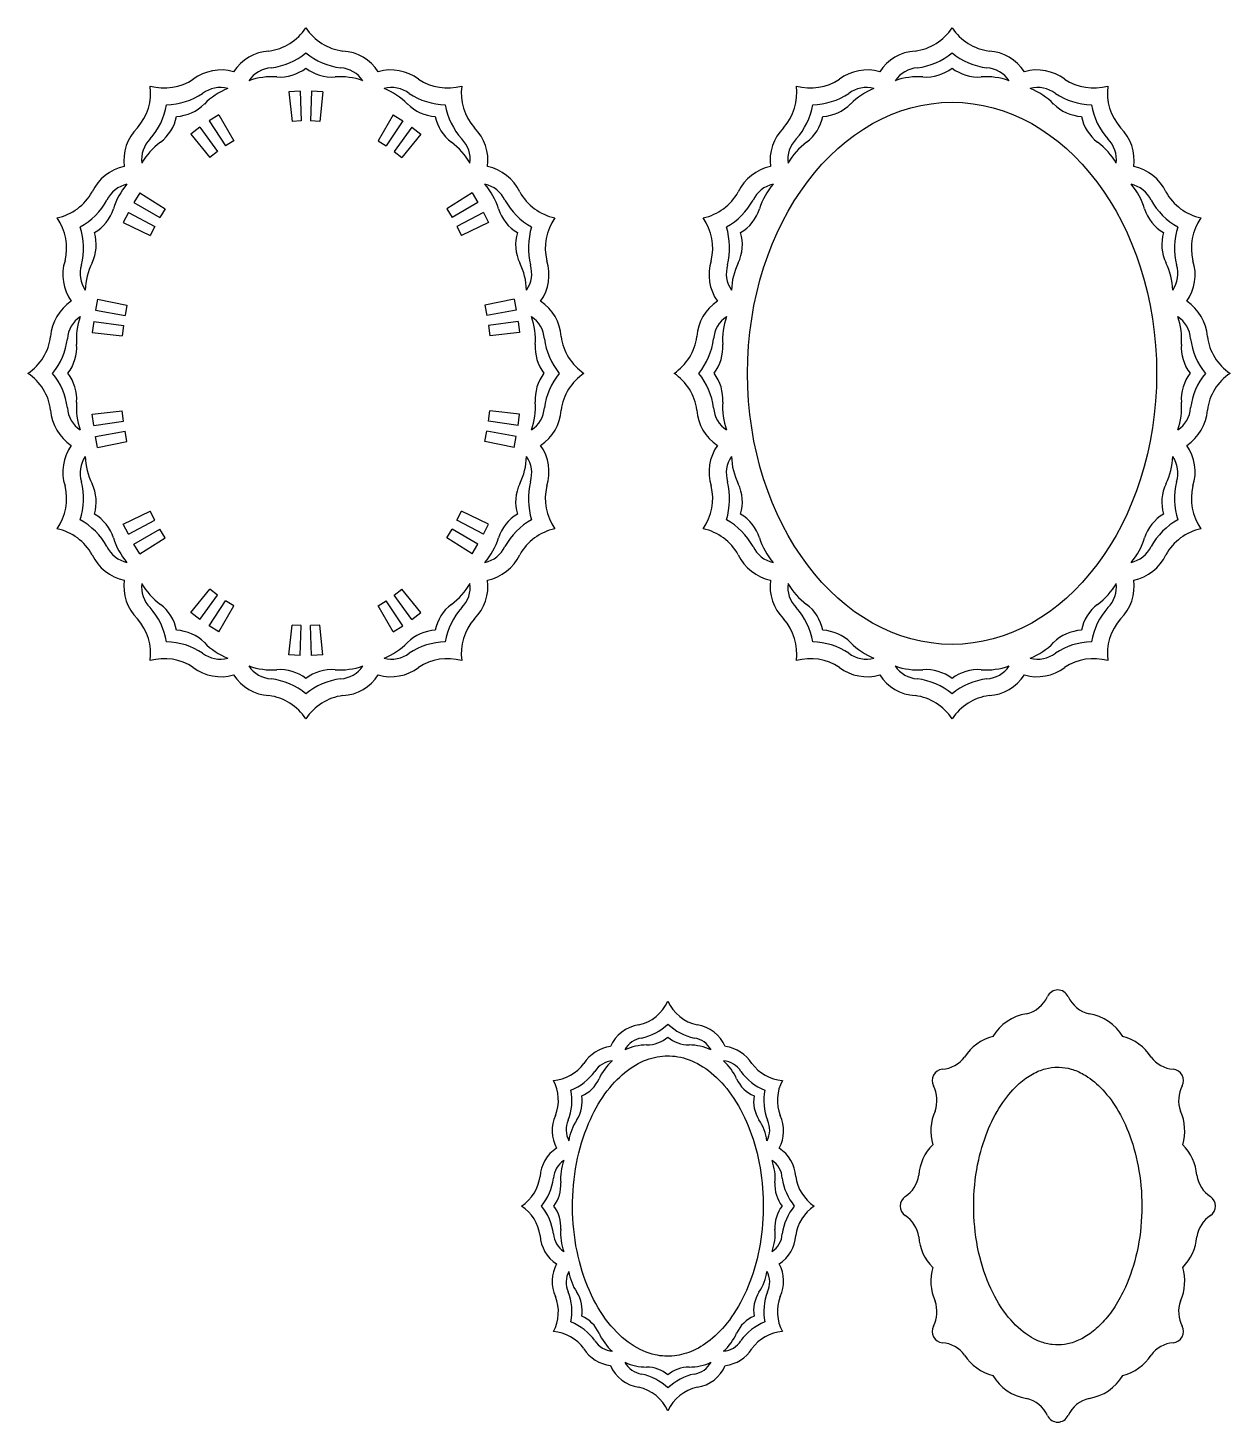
# Model space of a CAD drawing. Extents: x -345 to 89, y -277 to -28.
# Drawn here: x -345.3 to -132.3, y -277 to -30.1 of the extents above; entities that cross this region are included whole.
import ezdxf

# ---------------------------------------------------------------- set-up
doc = ezdxf.new("R2010")
doc.units = 0
doc.layers.get('0').update_dxf_attribs({"linetype": 'CONTINUOUS'})

msp = doc.modelspace()

# ---------------------------------------------------------------- linework, layer by layer
for p, q in [((-297.01, -41.27), (-299.01, -41.4)), ((-299.01, -41.4), (-298.47, -46.68)), ((-297.01, -41.27), (-296.83, -46.56)), ((-295.01, -41.27), (-295.19, -46.56)), ((-293.01, -41.4), (-295.01, -41.27)), ((-293.01, -41.4), (-293.55, -46.68)), ((-311.43, -45.49), (-313.14, -46.54)), ((-313.14, -46.54), (-310.24, -50.97)), ((-311.43, -45.49), (-308.79, -50.08)), ((-296.83, -46.56), (-298.47, -46.68)), ((-293.55, -46.68), (-295.19, -46.56)), ((-280.58, -45.49), (-283.23, -50.08)), ((-278.87, -46.54), (-281.77, -50.97)), ((-280.58, -45.49), (-278.87, -46.54)), ((-314.79, -47.68), (-316.37, -48.91)), ((-316.37, -48.91), (-313.01, -53.01)), ((-314.79, -47.68), (-311.65, -51.95)), ((-277.23, -47.68), (-280.37, -51.95)), ((-275.64, -48.91), (-279.01, -53.01)), ((-277.23, -47.68), (-275.64, -48.91)), ((-308.79, -50.08), (-310.24, -50.97)), ((-283.23, -50.08), (-281.77, -50.97)), ((-311.65, -51.95), (-313.01, -53.01)), ((-280.37, -51.95), (-279.01, -53.01)), ((-325.44, -59.31), (-326.47, -61.02)), ((-326.47, -61.02), (-321.89, -63.68)), ((-325.44, -59.31), (-320.96, -62.14)), ((-266.58, -59.31), (-271.05, -62.14)), ((-265.54, -61.02), (-270.13, -63.68)), ((-266.58, -59.31), (-265.54, -61.02)), ((-327.44, -62.77), (-328.35, -64.55)), ((-327.44, -62.77), (-322.76, -65.25)), ((-320.96, -62.14), (-321.89, -63.68)), ((-271.05, -62.14), (-270.13, -63.68)), ((-264.57, -62.77), (-269.26, -65.25)), ((-264.57, -62.77), (-263.67, -64.55)), ((-328.35, -64.55), (-323.57, -66.86)), ((-322.76, -65.25), (-323.57, -66.86)), ((-269.26, -65.25), (-268.44, -66.86)), ((-263.67, -64.55), (-268.44, -66.86)), ((-332.9, -78.11), (-333.27, -80.07)), ((-332.9, -78.11), (-327.71, -79.19)), ((-259.12, -78.11), (-264.31, -79.19)), ((-259.12, -78.11), (-258.74, -80.07)), ((-333.27, -80.07), (-328.05, -80.99)), ((-327.71, -79.19), (-328.05, -80.99)), ((-264.31, -79.19), (-263.96, -80.99)), ((-258.74, -80.07), (-263.96, -80.99)), ((-333.59, -82.05), (-333.84, -84.03)), ((-333.59, -82.05), (-328.34, -82.8)), ((-328.34, -82.8), (-328.57, -84.62)), ((-258.43, -82.05), (-263.67, -82.8)), ((-263.67, -82.8), (-263.44, -84.62)), ((-258.43, -82.05), (-258.18, -84.03)), ((-333.84, -84.03), (-328.57, -84.62)), ((-258.18, -84.03), (-263.44, -84.62)), ((-333.84, -98.48), (-328.57, -97.9)), ((-333.59, -100.47), (-333.84, -98.48)), ((-328.34, -99.72), (-328.57, -97.9)), ((-263.67, -99.72), (-263.44, -97.9)), ((-258.18, -98.48), (-263.44, -97.9)), ((-258.43, -100.47), (-258.18, -98.48)), ((-333.59, -100.47), (-328.34, -99.72)), ((-258.43, -100.47), (-263.67, -99.72)), ((-333.27, -102.44), (-328.05, -101.53)), ((-332.9, -104.41), (-333.27, -102.44)), ((-332.9, -104.41), (-327.71, -103.33)), ((-327.71, -103.33), (-328.05, -101.53)), ((-264.31, -103.33), (-263.96, -101.53)), ((-259.12, -104.41), (-264.31, -103.33)), ((-258.74, -102.44), (-263.96, -101.53)), ((-259.12, -104.41), (-258.74, -102.44)), ((-328.35, -117.96), (-323.57, -115.66)), ((-322.76, -117.27), (-323.57, -115.66)), ((-269.26, -117.27), (-268.44, -115.66)), ((-263.67, -117.96), (-268.44, -115.66)), ((-327.44, -119.75), (-328.35, -117.96)), ((-327.44, -119.75), (-322.76, -117.27)), ((-264.57, -119.75), (-269.26, -117.27)), ((-264.57, -119.75), (-263.67, -117.96)), ((-326.47, -121.5), (-321.89, -118.84)), ((-325.44, -123.21), (-320.96, -120.37)), ((-320.96, -120.37), (-321.89, -118.84)), ((-271.05, -120.37), (-270.13, -118.84)), ((-266.58, -123.21), (-271.05, -120.37)), ((-265.54, -121.5), (-270.13, -118.84)), ((-325.44, -123.21), (-326.47, -121.5)), ((-266.58, -123.21), (-265.54, -121.5)), ((-316.37, -133.6), (-313.01, -129.51)), ((-314.79, -134.84), (-311.65, -130.57)), ((-311.65, -130.57), (-313.01, -129.51)), ((-280.37, -130.57), (-279.01, -129.51)), ((-277.23, -134.84), (-280.37, -130.57)), ((-275.64, -133.6), (-279.01, -129.51)), ((-313.14, -135.98), (-310.24, -131.54)), ((-311.43, -137.03), (-308.79, -132.44)), ((-308.79, -132.44), (-310.24, -131.54)), ((-283.23, -132.44), (-281.77, -131.54)), ((-280.58, -137.03), (-283.23, -132.44)), ((-278.87, -135.98), (-281.77, -131.54)), ((-314.79, -134.84), (-316.37, -133.6)), ((-277.23, -134.84), (-275.64, -133.6)), ((-311.43, -137.03), (-313.14, -135.98)), ((-299.01, -141.11), (-298.47, -135.84)), ((-296.83, -135.95), (-298.47, -135.84)), ((-297.01, -141.25), (-296.83, -135.95)), ((-293.55, -135.84), (-295.19, -135.95)), ((-295.01, -141.25), (-295.19, -135.95)), ((-293.01, -141.11), (-293.55, -135.84)), ((-280.58, -137.03), (-278.87, -135.98)), ((-297.01, -141.25), (-299.01, -141.11)), ((-293.01, -141.11), (-295.01, -141.25))]:
    msp.add_line(p, q)
for centre, radius, start, end in [((-303.79, -24.93), 9.32, 277.5514, 326.5581), ((-288.23, -24.93), 9.32, 213.4419, 262.4486), ((-189.33, -24.93), 9.32, 277.5514, 326.5581), ((-173.77, -24.93), 9.32, 213.4419, 262.4486), ((-302.05, -42.24), 8.08, 93.6164, 146.9449), ((-303.79, -24.93), 12.32, 277.5514, 309.1461), ((-288.23, -24.93), 12.32, 230.8539, 262.4486), ((-289.96, -42.24), 8.08, 33.0551, 86.3836), ((-187.6, -42.24), 8.08, 93.6164, 146.9449), ((-189.33, -24.93), 12.32, 277.5514, 309.1461), ((-173.77, -24.93), 12.32, 230.8539, 262.4486), ((-175.51, -42.24), 8.08, 33.0551, 86.3836), ((-321.09, -31.39), 9.32, 254.4079, 303.4145), ((-311.05, -45.6), 8.08, 74.021, 127.3496), ((-301.85, -42.22), 5.08, 93.6164, 146.6048), ((-302.12, -50.41), 11.68, 85.3334, 109.8669), ((-300.63, -31.26), 7.52, 265.8889, 307.9067), ((-291.39, -31.26), 7.52, 232.0933, 274.111), ((-289.9, -50.41), 11.68, 70.1331, 94.6666), ((-290.17, -42.22), 5.08, 33.3952, 86.3836), ((-280.97, -45.6), 8.08, 52.6504, 105.979), ((-270.93, -31.39), 9.32, 236.5855, 285.5921), ((-206.63, -31.39), 9.32, 254.4079, 303.4145), ((-196.59, -45.6), 8.08, 74.021, 127.3496), ((-187.39, -42.22), 5.08, 93.6164, 146.6048), ((-187.66, -50.41), 11.68, 85.3334, 109.8669), ((-186.18, -31.26), 7.52, 265.8889, 307.9067), ((-176.93, -31.26), 7.52, 232.0933, 274.111), ((-175.44, -50.41), 11.68, 70.1331, 94.6666), ((-175.71, -42.22), 5.08, 33.3952, 86.3836), ((-166.51, -45.6), 8.08, 52.6504, 105.979), ((-156.48, -31.39), 9.32, 236.5855, 285.5921), ((-332.83, -41.59), 9.32, 318.5173, 7.524), ((-321.09, -31.39), 12.32, 271.8199, 303.4146), ((-311.22, -45.72), 5.08, 74.3612, 127.3496), ((-305.64, -51.72), 11.68, 111.0991, 135.6326), ((-280.8, -45.72), 5.08, 52.6504, 105.6388), ((-286.37, -51.72), 11.68, 44.3674, 68.9009), ((-270.93, -31.39), 12.32, 236.5854, 268.1801), ((-259.18, -41.59), 9.32, 172.476, 221.4827), ((-218.38, -41.59), 9.32, 318.5173, 7.524), ((-206.63, -31.39), 12.32, 271.8199, 303.4146), ((-196.76, -45.72), 5.08, 74.3612, 127.3496), ((-191.19, -51.72), 11.68, 111.0991, 135.6326), ((-166.34, -45.72), 5.08, 52.6504, 105.6388), ((-171.92, -51.72), 11.68, 44.3674, 68.9009), ((-156.48, -31.39), 12.32, 236.5854, 268.1801), ((-144.73, -41.59), 9.32, 172.476, 221.4827), ((-332.83, -41.59), 12.32, 318.5173, 350.112), ((-319.32, -38.24), 7.52, 273.0593, 315.077), ((-272.7, -38.24), 7.52, 224.923, 266.9407), ((-259.18, -41.59), 12.32, 189.888, 221.4827), ((-218.38, -41.59), 12.32, 318.5173, 350.112), ((-204.86, -38.24), 7.52, 273.0593, 315.077), ((-158.24, -38.24), 7.52, 224.923, 266.9407), ((-144.73, -41.59), 12.32, 189.888, 221.4827), ((-326.3, -44.3), 7.52, 306.8549, 348.8726), ((-265.72, -44.3), 7.52, 191.1274, 233.1451), ((-211.84, -44.3), 7.52, 306.8549, 348.8726), ((-151.26, -44.3), 7.52, 191.1274, 233.1451), ((-320.18, -53.52), 8.08, 134.5823, 187.9109), ((-271.84, -53.52), 8.08, 352.0891, 45.4177), ((-205.72, -53.52), 8.08, 134.5823, 187.9109), ((-157.38, -53.52), 8.08, 352.0891, 45.4177), ((-320.04, -53.37), 5.08, 134.5823, 187.5707), ((-314.87, -59.74), 11.68, 126.2993, 150.8328), ((-277.14, -59.74), 11.68, 29.1672, 53.7007), ((-271.98, -53.37), 5.08, 352.4293, 45.4177), ((-205.58, -53.37), 5.08, 134.5823, 187.5707), ((-200.42, -59.74), 11.68, 126.2993, 150.8328), ((-162.69, -59.74), 11.68, 29.1672, 53.7007), ((-157.53, -53.37), 5.08, 352.4293, 45.4177), ((-326.56, -62.55), 8.08, 101.5781, 154.9066), ((-265.46, -62.55), 8.08, 25.0934, 78.4219), ((-212.1, -62.55), 8.08, 101.5781, 154.9066), ((-151, -62.55), 8.08, 25.0934, 78.4219), ((-342.03, -54.6), 9.32, 281.9649, 330.9716), ((-326.65, -62.74), 5.08, 101.9182, 154.9066), ((-318.93, -65.48), 11.68, 138.6561, 163.1896), ((-265.36, -62.74), 5.08, 25.0934, 78.0818), ((-273.08, -65.48), 11.68, 16.8104, 41.3439), ((-249.99, -54.6), 9.32, 209.0284, 258.0351), ((-227.57, -54.6), 9.32, 281.9649, 330.9716), ((-212.2, -62.74), 5.08, 101.9182, 154.9066), ((-204.48, -65.48), 11.68, 138.6561, 163.1896), ((-158.63, -65.48), 11.68, 16.8104, 41.3439), ((-150.91, -62.74), 5.08, 25.0934, 78.0818), ((-135.53, -54.6), 9.32, 209.0284, 258.0351), ((-342.03, -54.6), 12.32, 299.3769, 330.9716), ((-249.99, -54.6), 12.32, 209.0284, 240.6231), ((-227.57, -54.6), 12.32, 299.3769, 330.9716), ((-135.53, -54.6), 12.32, 209.0284, 240.6231), ((-347.72, -69.08), 9.32, 346.0744, 35.081), ((-337.29, -59.86), 7.52, 300.6163, 342.634), ((-254.72, -59.86), 7.52, 197.366, 239.3837), ((-244.29, -69.08), 9.32, 144.919, 193.9256), ((-233.27, -69.08), 9.32, 346.0744, 35.081), ((-222.84, -59.86), 7.52, 300.6163, 342.634), ((-140.27, -59.86), 7.52, 197.366, 239.3837), ((-129.84, -69.08), 9.32, 144.919, 193.9256), ((-347.72, -69.08), 12.32, 346.0744, 17.669), ((-340.68, -68.46), 7.52, 334.4119, 16.4297), ((-251.34, -68.46), 7.52, 163.5703, 205.5881), ((-244.29, -69.08), 12.32, 162.331, 193.9256), ((-233.27, -69.08), 12.32, 346.0744, 17.669), ((-226.22, -68.46), 7.52, 334.4119, 16.4297), ((-136.88, -68.46), 7.52, 163.5703, 205.5881), ((-129.84, -69.08), 12.32, 162.331, 193.9256), ((-330.99, -73.8), 8.08, 162.1393, 215.4679), ((-261.03, -73.8), 8.08, 324.5321, 17.8607), ((-216.53, -73.8), 8.08, 162.1393, 215.4679), ((-146.58, -73.8), 8.08, 324.5321, 17.8607), ((-330.93, -73.6), 5.08, 162.1393, 215.1278), ((-323.41, -76.85), 11.68, 153.8563, 178.3898), ((-268.61, -76.85), 11.68, 1.6102, 26.1437), ((-261.09, -73.6), 5.08, 324.8722, 17.8607), ((-216.47, -73.6), 5.08, 162.1393, 215.1278), ((-208.95, -76.85), 11.68, 153.8563, 178.3898), ((-154.15, -76.85), 11.68, 1.6102, 26.1437), ((-146.63, -73.6), 5.08, 324.8722, 17.8607), ((-333.16, -85.26), 8.08, 123.0551, 176.3836), ((-258.86, -85.26), 8.08, 3.6164, 56.9449), ((-218.7, -85.26), 8.08, 123.0551, 176.3836), ((-144.4, -85.26), 8.08, 3.6164, 56.9449), ((-333.18, -85.47), 5.08, 123.3952, 176.3836), ((-324.99, -85.19), 11.68, 160.1331, 184.6666), ((-258.84, -85.47), 5.08, 3.6164, 56.6048), ((-267.03, -85.19), 11.68, 355.3334, 19.8669), ((-218.72, -85.47), 5.08, 123.3952, 176.3836), ((-210.53, -85.19), 11.68, 160.1331, 184.6666), ((-152.57, -85.19), 11.68, 355.3334, 19.8669), ((-144.38, -85.47), 5.08, 3.6164, 56.6048), ((-350.46, -83.53), 9.32, 303.9724, 352.4486), ((-350.46, -83.53), 12.32, 321.1405, 352.4486), ((-344.13, -86.68), 7.52, 322.5542, 4.1111), ((-247.88, -86.68), 7.52, 175.8889, 217.4458), ((-241.55, -83.53), 12.32, 187.5514, 218.8595), ((-241.55, -83.53), 9.32, 187.5514, 236.0276), ((-236.01, -83.53), 9.32, 303.9724, 352.4486), ((-236.01, -83.53), 12.32, 321.1405, 352.4486), ((-229.68, -86.68), 7.52, 322.5542, 4.1111), ((-133.43, -86.68), 7.52, 175.8889, 217.4458), ((-127.1, -83.53), 12.32, 187.5514, 218.8595), ((-127.1, -83.53), 9.32, 187.5514, 236.0276), ((-350.46, -98.99), 9.32, 7.5514, 56.0276), ((-350.46, -98.99), 12.32, 7.5514, 38.8595), ((-344.13, -95.83), 7.52, 355.8889, 37.4458), ((-247.88, -95.83), 7.52, 142.5542, 184.1111), ((-241.55, -98.99), 12.32, 141.1405, 172.4486), ((-241.55, -98.99), 9.32, 123.9724, 172.4486), ((-236.01, -98.99), 9.32, 7.5514, 56.0276), ((-236.01, -98.99), 12.32, 7.5514, 38.8595), ((-229.68, -95.83), 7.52, 355.8889, 37.4458), ((-133.43, -95.83), 7.52, 142.5542, 184.1111), ((-127.1, -98.99), 12.32, 141.1405, 172.4486), ((-127.1, -98.99), 9.32, 123.9724, 172.4486), ((-333.16, -97.26), 8.08, 183.6164, 236.9449), ((-333.18, -97.05), 5.08, 183.6164, 236.6048), ((-324.99, -97.32), 11.68, 175.3334, 199.8669), ((-267.03, -97.32), 11.68, 340.1331, 4.6666), ((-258.84, -97.05), 5.08, 303.3952, 356.3836), ((-258.86, -97.26), 8.08, 303.0551, 356.3836), ((-218.7, -97.26), 8.08, 183.6164, 236.9449), ((-218.72, -97.05), 5.08, 183.6164, 236.6048), ((-210.53, -97.32), 11.68, 175.3334, 199.8669), ((-152.57, -97.32), 11.68, 340.1331, 4.6666), ((-144.38, -97.05), 5.08, 303.3952, 356.3836), ((-144.4, -97.26), 8.08, 303.0551, 356.3836), ((-330.99, -108.72), 8.08, 144.5321, 197.8607), ((-330.93, -108.91), 5.08, 144.8722, 197.8607), ((-323.41, -105.66), 11.68, 181.6102, 206.1437), ((-268.61, -105.66), 11.68, 333.8563, 358.3898), ((-261.09, -108.91), 5.08, 342.1393, 35.1278), ((-261.03, -108.72), 8.08, 342.1393, 35.4679), ((-216.53, -108.72), 8.08, 144.5321, 197.8607), ((-216.47, -108.91), 5.08, 144.8722, 197.8607), ((-208.95, -105.66), 11.68, 181.6102, 206.1437), ((-154.15, -105.66), 11.68, 333.8563, 358.3898), ((-146.63, -108.91), 5.08, 342.1393, 35.1278), ((-146.58, -108.72), 8.08, 342.1393, 35.4679), ((-347.72, -113.44), 12.32, 342.331, 13.9256), ((-340.68, -114.06), 7.52, 343.5703, 25.5881), ((-251.34, -114.06), 7.52, 154.4119, 196.4297), ((-244.29, -113.44), 12.32, 166.0744, 197.669), ((-233.27, -113.44), 12.32, 342.331, 13.9256), ((-226.22, -114.06), 7.52, 343.5703, 25.5881), ((-136.88, -114.06), 7.52, 154.4119, 196.4297), ((-129.84, -113.44), 12.32, 166.0744, 197.669), ((-347.72, -113.44), 9.32, 324.919, 13.9256), ((-244.29, -113.44), 9.32, 166.0744, 215.081), ((-233.27, -113.44), 9.32, 324.919, 13.9256), ((-129.84, -113.44), 9.32, 166.0744, 215.081), ((-342.03, -127.92), 12.32, 29.0284, 60.6231), ((-337.29, -122.66), 7.52, 17.366, 59.3837), ((-254.72, -122.66), 7.52, 120.6163, 162.634), ((-249.99, -127.92), 12.32, 119.3769, 150.9716), ((-227.57, -127.92), 12.32, 29.0284, 60.6231), ((-222.84, -122.66), 7.52, 17.366, 59.3837), ((-140.27, -122.66), 7.52, 120.6163, 162.634), ((-135.53, -127.92), 12.32, 119.3769, 150.9716), ((-342.03, -127.92), 9.32, 29.0284, 78.0351), ((-318.93, -117.04), 11.68, 196.8104, 221.3439), ((-273.08, -117.04), 11.68, 318.6561, 343.1896), ((-249.99, -127.92), 9.32, 101.9649, 150.9716), ((-227.57, -127.92), 9.32, 29.0284, 78.0351), ((-204.48, -117.04), 11.68, 196.8104, 221.3439), ((-158.63, -117.04), 11.68, 318.6561, 343.1896), ((-135.53, -127.92), 9.32, 101.9649, 150.9716), ((-326.56, -119.97), 8.08, 205.0934, 258.4219), ((-326.65, -119.78), 5.08, 205.0934, 258.0818), ((-265.36, -119.78), 5.08, 281.9182, 334.9066), ((-265.46, -119.97), 8.08, 281.5781, 334.9066), ((-212.1, -119.97), 8.08, 205.0934, 258.4219), ((-212.2, -119.78), 5.08, 205.0934, 258.0818), ((-150.91, -119.78), 5.08, 281.9182, 334.9066), ((-151, -119.97), 8.08, 281.5781, 334.9066), ((-320.18, -128.99), 8.08, 172.0891, 225.4177), ((-271.84, -128.99), 8.08, 314.5823, 7.9109), ((-205.72, -128.99), 8.08, 172.0891, 225.4177), ((-157.38, -128.99), 8.08, 314.5823, 7.9109), ((-320.04, -129.14), 5.08, 172.4293, 225.4177), ((-314.87, -122.78), 11.68, 209.1672, 233.7007), ((-277.14, -122.78), 11.68, 306.2993, 330.8328), ((-271.98, -129.14), 5.08, 314.5823, 7.5707), ((-205.58, -129.14), 5.08, 172.4293, 225.4177), ((-200.42, -122.78), 11.68, 209.1672, 233.7007), ((-162.69, -122.78), 11.68, 306.2993, 330.8328), ((-157.53, -129.14), 5.08, 314.5823, 7.5707), ((-332.83, -140.92), 12.32, 9.888, 41.4827), ((-326.3, -138.21), 7.52, 11.1274, 53.1451), ((-265.72, -138.21), 7.52, 126.8549, 168.8726), ((-259.18, -140.92), 12.32, 138.5173, 170.112), ((-218.38, -140.92), 12.32, 9.888, 41.4827), ((-211.84, -138.21), 7.52, 11.1274, 53.1451), ((-151.26, -138.21), 7.52, 126.8549, 168.8726), ((-144.73, -140.92), 12.32, 138.5173, 170.112), ((-332.83, -140.92), 9.32, 352.476, 41.4827), ((-259.18, -140.92), 9.32, 138.5173, 187.524), ((-218.38, -140.92), 9.32, 352.476, 41.4827), ((-144.73, -140.92), 9.32, 138.5173, 187.524), ((-319.32, -144.27), 7.52, 44.923, 86.9407), ((-272.7, -144.27), 7.52, 93.0593, 135.077), ((-204.86, -144.27), 7.52, 44.923, 86.9407), ((-158.24, -144.27), 7.52, 93.0593, 135.077), ((-321.09, -151.12), 12.32, 56.5854, 88.1801), ((-305.64, -130.79), 11.68, 224.3674, 248.9009), ((-286.37, -130.79), 11.68, 291.0991, 315.6326), ((-270.93, -151.12), 12.32, 91.8199, 123.4146), ((-206.63, -151.12), 12.32, 56.5854, 88.1801), ((-191.19, -130.79), 11.68, 224.3674, 248.9009), ((-171.92, -130.79), 11.68, 291.0991, 315.6326), ((-156.48, -151.12), 12.32, 91.8199, 123.4146), ((-321.09, -151.12), 9.32, 56.5855, 105.5921), ((-311.22, -136.8), 5.08, 232.6504, 285.6388), ((-301.85, -140.3), 5.08, 213.3952, 266.3836), ((-302.12, -132.11), 11.68, 250.1331, 274.6666), ((-289.9, -132.11), 11.68, 265.3334, 289.8669), ((-290.17, -140.3), 5.08, 273.6164, 326.6048), ((-280.8, -136.8), 5.08, 254.3612, 307.3496), ((-270.93, -151.12), 9.32, 74.4079, 123.4145), ((-206.63, -151.12), 9.32, 56.5855, 105.5921), ((-196.76, -136.8), 5.08, 232.6504, 285.6388), ((-187.66, -132.11), 11.68, 250.1331, 274.6666), ((-187.39, -140.3), 5.08, 213.3952, 266.3836), ((-175.44, -132.11), 11.68, 265.3334, 289.8669), ((-175.71, -140.3), 5.08, 273.6164, 326.6048), ((-166.34, -136.8), 5.08, 254.3612, 307.3496), ((-156.48, -151.12), 9.32, 74.4079, 123.4145), ((-311.05, -136.92), 8.08, 232.6504, 285.979), ((-302.05, -140.28), 8.08, 213.0551, 266.3836), ((-303.79, -157.58), 12.32, 50.8539, 82.4486), ((-300.63, -151.25), 7.52, 52.0933, 94.1111), ((-291.39, -151.25), 7.52, 85.889, 127.9067), ((-288.23, -157.58), 12.32, 97.5514, 129.1461), ((-289.96, -140.28), 8.08, 273.6164, 326.9449), ((-280.97, -136.92), 8.08, 254.021, 307.3496), ((-196.59, -136.92), 8.08, 232.6504, 285.979), ((-187.6, -140.28), 8.08, 213.0551, 266.3836), ((-189.33, -157.58), 12.32, 50.8539, 82.4486), ((-186.18, -151.25), 7.52, 52.0933, 94.1111), ((-176.93, -151.25), 7.52, 85.889, 127.9067), ((-173.77, -157.58), 12.32, 97.5514, 129.1461), ((-175.51, -140.28), 8.08, 273.6164, 326.9449), ((-166.51, -136.92), 8.08, 254.021, 307.3496), ((-303.79, -157.58), 9.32, 33.4419, 82.4486), ((-288.23, -157.58), 9.32, 97.5514, 146.5581), ((-189.33, -157.58), 9.32, 33.4419, 82.4486), ((-173.77, -157.58), 9.32, 97.5514, 146.5581), ((-238.67, -199.38), 7.46, 282.3893, 335.376), ((-225.11, -199.38), 7.46, 204.624, 257.6107), ((-169.61, -199.38), 5.46, 283.0063, 335.376), ((-162.83, -202.48), 2, 24.624, 155.376), ((-156.05, -199.38), 5.46, 204.624, 256.9937), ((-167.06, -213.05), 8.46, 98.9865, 149.3237), ((-158.6, -213.05), 8.46, 30.6763, 81.0135), ((-236.12, -213.05), 6.46, 98.4542, 156.8889), ((-238.67, -199.38), 9.86, 282.3893, 313.4514), ((-225.11, -199.38), 9.86, 226.5486, 257.6107), ((-227.66, -213.05), 6.46, 23.1111, 81.5458), ((-235.96, -213.02), 4.06, 98.4542, 151.4426), ((-235.73, -204.21), 6.02, 270.7268, 309.5945), ((-228.06, -204.21), 6.02, 230.4055, 269.2732), ((-227.82, -213.02), 4.06, 28.5574, 81.5458), ((-172.24, -216.93), 8.46, 104.3594, 147.2918), ((-153.42, -216.93), 8.46, 32.7082, 75.6406), ((-241.3, -216.93), 6.46, 96.7943, 147.8241), ((-235.62, -219.57), 9.34, 90.1712, 114.7047), ((-228.16, -219.57), 9.34, 65.2953, 89.8288), ((-222.48, -216.93), 6.46, 32.1759, 83.2057), ((-183.74, -209.1), 5.46, 274.8824, 323.272), ((-141.93, -209.1), 5.46, 216.728, 265.1176), ((-252.8, -209.1), 7.46, 274.8824, 323.8891), ((-241.39, -217.07), 4.06, 94.8357, 147.8241), ((-235.54, -220.01), 9.34, 131.5736, 156.1071), ((-222.39, -217.07), 4.06, 32.1759, 85.1643), ((-228.25, -220.01), 9.34, 23.8929, 48.4264), ((-210.99, -209.1), 7.46, 216.1109, 265.1176), ((-183.1, -216.53), 2, 94.8824, 207.9985), ((-142.56, -216.53), 2, 332.0015, 85.1176), ((-258.75, -220.03), 7.46, 338.9918, 27.9985), ((-252.8, -209.1), 9.86, 292.2944, 323.8891), ((-249.56, -213.74), 6.02, 293.5338, 335.5515), ((-214.23, -213.74), 6.02, 204.4485, 246.4662), ((-210.99, -209.1), 9.86, 216.1109, 247.7056), ((-205.03, -220.03), 7.46, 152.0015, 201.0082), ((-258.75, -220.03), 9.86, 338.9918, 10.5865), ((-253.09, -220.23), 6.02, 327.3294, 9.3472), ((-210.69, -220.23), 6.02, 170.6528, 212.6706), ((-205.03, -220.03), 9.86, 169.4135, 201.0082), ((-189.69, -220.03), 5.46, 339.6089, 27.9985), ((-135.97, -220.03), 5.46, 152.0015, 200.3911), ((-176.87, -225.43), 8.46, 155.5891, 196.8895), ((-148.8, -225.43), 8.46, 343.1105, 24.4109), ((-245.93, -225.43), 6.46, 155.0568, 208.3854), ((-245.86, -225.28), 4.06, 155.0568, 208.0452), ((-240.21, -228.6), 9.34, 146.7738, 171.3073), ((-223.57, -228.6), 9.34, 8.6927, 33.2262), ((-217.92, -225.28), 4.06, 331.9548, 24.9432), ((-217.86, -225.43), 6.46, 331.6146, 24.9432), ((-248.09, -233.92), 6.46, 123.0551, 176.3836), ((-215.7, -233.92), 6.46, 3.6164, 56.9449), ((-179.03, -233.92), 8.46, 134.551, 175.8513), ((-146.64, -233.92), 8.46, 4.1487, 45.449), ((-248.1, -234.08), 4.06, 123.3952, 176.3836), ((-241.55, -233.87), 9.34, 160.1331, 184.6666), ((-215.68, -234.08), 4.06, 3.6164, 56.6048), ((-222.23, -233.87), 9.34, 355.3334, 19.8669), ((-261.93, -232.53), 7.46, 303.4419, 352.4486), ((-261.93, -232.53), 9.86, 320.8539, 352.4486), ((-201.85, -232.53), 9.86, 187.5514, 219.1461), ((-201.85, -232.53), 7.46, 187.5514, 236.5581), ((-192.87, -232.53), 5.46, 303.4419, 351.8316), ((-132.79, -232.53), 5.46, 188.1684, 236.5581), ((-256.87, -235.06), 6.02, 322.0933, 4.111), ((-206.92, -235.06), 6.02, 175.8889, 217.9067), ((-261.93, -244.98), 7.46, 7.5514, 56.5581), ((-261.93, -244.98), 9.86, 7.5514, 39.1461), ((-256.87, -242.45), 6.02, 355.889, 37.9067), ((-206.92, -242.45), 6.02, 142.0933, 184.1111), ((-201.85, -244.98), 9.86, 140.8539, 172.4486), ((-201.85, -244.98), 7.46, 123.4419, 172.4486), ((-188.76, -238.76), 2, 123.4419, 236.5581), ((-136.9, -238.76), 2, 303.4419, 56.5581), ((-192.87, -244.98), 5.46, 8.1684, 56.5581), ((-132.79, -244.98), 5.46, 123.4419, 171.8316), ((-248.09, -243.59), 6.46, 183.6164, 236.9449), ((-248.1, -243.43), 4.06, 183.6164, 236.6048), ((-241.55, -243.64), 9.34, 175.3334, 199.8669), ((-222.23, -243.64), 9.34, 340.1331, 4.6666), ((-215.68, -243.43), 4.06, 303.3952, 356.3836), ((-215.7, -243.59), 6.46, 303.0551, 356.3836), ((-179.03, -243.59), 8.46, 184.1487, 225.449), ((-146.64, -243.59), 8.46, 314.551, 355.8513), ((-245.93, -252.08), 6.46, 151.6146, 204.9432), ((-217.86, -252.08), 6.46, 335.0568, 28.3854), ((-245.86, -252.23), 4.06, 151.9548, 204.9432), ((-240.21, -248.91), 9.34, 188.6927, 213.2262), ((-223.57, -248.91), 9.34, 326.7738, 351.3073), ((-217.92, -252.23), 4.06, 335.0568, 28.0452), ((-176.87, -252.08), 8.46, 163.1105, 204.4109), ((-148.8, -252.08), 8.46, 335.5891, 16.8895), ((-258.75, -257.48), 9.86, 349.4135, 21.0082), ((-253.09, -257.28), 6.02, 350.6528, 32.6706), ((-210.69, -257.28), 6.02, 147.3294, 189.3472), ((-205.03, -257.48), 9.86, 158.9918, 190.5865), ((-258.75, -257.48), 7.46, 332.0015, 21.0082), ((-205.03, -257.48), 7.46, 158.9918, 207.9985), ((-189.69, -257.48), 5.46, 332.0015, 20.3911), ((-135.97, -257.48), 5.46, 159.6089, 207.9985), ((-252.8, -268.41), 9.86, 36.1109, 67.7056), ((-249.56, -263.77), 6.02, 24.4485, 66.4662), ((-214.23, -263.77), 6.02, 113.5338, 155.5515), ((-210.99, -268.41), 9.86, 112.2944, 143.8891), ((-252.8, -268.41), 7.46, 36.1109, 85.1176), ((-235.54, -257.5), 9.34, 203.8929, 228.4264), ((-228.25, -257.5), 9.34, 311.5736, 336.1071), ((-210.99, -268.41), 7.46, 94.8824, 143.8891), ((-183.1, -260.98), 2, 152.0015, 265.1176), ((-142.56, -260.98), 2, 274.8824, 27.9985), ((-241.3, -260.58), 6.46, 212.1759, 263.2058), ((-241.39, -260.44), 4.06, 212.1759, 265.1643), ((-222.39, -260.44), 4.06, 274.8357, 327.8241), ((-222.48, -260.58), 6.46, 276.7942, 327.8241), ((-183.74, -268.41), 5.46, 36.728, 85.1176), ((-141.93, -268.41), 5.46, 94.8824, 143.272), ((-235.62, -257.94), 9.34, 245.2953, 269.8288), ((-235.96, -264.49), 4.06, 208.5574, 261.5458), ((-228.16, -257.94), 9.34, 270.1712, 294.7047), ((-227.82, -264.49), 4.06, 278.4542, 331.4426), ((-172.24, -260.58), 8.46, 212.7082, 255.6406), ((-153.42, -260.58), 8.46, 284.3594, 327.2918), ((-236.12, -264.46), 6.46, 203.1111, 261.5458), ((-238.67, -278.14), 9.86, 46.5486, 77.6107), ((-235.73, -273.3), 6.02, 50.4055, 89.2732), ((-228.06, -273.3), 6.02, 90.7268, 129.5945), ((-225.11, -278.14), 9.86, 102.3893, 133.4514), ((-227.66, -264.46), 6.46, 278.4542, 336.8889), ((-167.06, -264.46), 8.46, 210.6763, 261.0135), ((-158.6, -264.46), 8.46, 278.9865, 329.3237), ((-238.67, -278.14), 7.46, 24.624, 77.6107), ((-225.11, -278.14), 7.46, 102.3893, 155.376), ((-169.61, -278.14), 5.46, 24.624, 76.9937), ((-156.05, -278.14), 5.46, 103.0063, 155.376), ((-162.83, -275.03), 2, 204.624, 335.376)]:
    msp.add_arc(centre, radius, start, end)
msp.add_ellipse((-181.55, -91.26), major_axis=(0, 48.01), ratio=0.754686)
for points, knots in [([(-231.89, -212.15), (-233.16, -212.15), (-234.43, -212.39), (-236.98, -213.35), (-238.27, -214.09), (-240.75, -216.11), (-241.94, -217.39), (-244.13, -220.42), (-245.11, -222.18), (-246.86, -226.29), (-247.59, -228.69), (-248.56, -233.71), (-248.8, -236.34), (-248.77, -241.59), (-248.5, -244.22), (-247.48, -249.22), (-246.73, -251.59), (-244.84, -255.88), (-243.71, -257.79), (-241.19, -260.99), (-239.81, -262.28), (-237, -264.18), (-235.57, -264.8), (-233.01, -265.36), (-231.88, -265.42), (-229.62, -265.17), (-228.48, -264.85), (-226.2, -263.81), (-225.07, -263.09), (-222.79, -261.14), (-221.65, -259.88), (-219.49, -256.82), (-218.49, -254.97), (-216.83, -250.91), (-216.18, -248.69), (-215.28, -244.06), (-215.03, -241.64), (-214.98, -236.78), (-215.17, -234.35), (-215.97, -229.67), (-216.57, -227.41), (-218.15, -223.26), (-219.11, -221.36), (-221.28, -218.06), (-222.49, -216.66), (-225.02, -214.43), (-226.34, -213.6), (-228.97, -212.48), (-230.28, -212.2), (-231.69, -212.15), (-231.79, -212.15), (-231.89, -212.15)], [0, 0, 0, 0, 0.253277, 0.253277, 0.506554, 0.506554, 0.759831, 0.759831, 1.013108, 1.013108, 1.295787, 1.295787, 1.578466, 1.578466, 1.861144, 1.861144, 2.143823, 2.143823, 2.426502, 2.426502, 2.709181, 2.709181, 2.991859, 2.991859, 3.217718, 3.217718, 3.443576, 3.443576, 3.669435, 3.669435, 3.912533, 3.912533, 4.173728, 4.173728, 4.434923, 4.434923, 4.696118, 4.696118, 4.957313, 4.957313, 5.218508, 5.218508, 5.479703, 5.479703, 5.740898, 5.740898, 6.002093, 6.002093, 6.263288, 6.263288, 6.283185, 6.283185, 6.283185, 6.283185]), ([(-162.83, -214.15), (-163.56, -214.15), (-164.29, -214.25), (-165.78, -214.65), (-166.54, -214.95), (-168.09, -215.81), (-168.87, -216.36), (-170.66, -217.94), (-171.66, -219.07), (-173.51, -221.75), (-174.36, -223.3), (-175.8, -226.73), (-176.4, -228.6), (-177.36, -232.89), (-177.65, -235.35), (-177.77, -240.28), (-177.59, -242.77), (-176.79, -247.52), (-176.16, -249.8), (-174.53, -253.92), (-173.54, -255.76), (-171.35, -258.86), (-170.15, -260.11), (-167.95, -261.82), (-166.96, -262.38), (-165.25, -263.04), (-164.52, -263.22), (-163.08, -263.39), (-162.36, -263.38), (-160.92, -263.17), (-160.19, -262.97), (-158.69, -262.35), (-157.92, -261.92), (-156.39, -260.83), (-155.62, -260.15), (-154.13, -258.55), (-153.41, -257.63), (-152.06, -255.55), (-151.43, -254.39), (-150, -251.22), (-149.29, -249.07), (-148.3, -244.52), (-148.01, -242.12), (-147.89, -237.29), (-148.06, -234.86), (-148.81, -230.34), (-149.36, -228.24), (-150.72, -224.54), (-151.51, -222.91), (-153.26, -220.05), (-154.22, -218.81), (-156.22, -216.79), (-157.24, -216.01), (-158.99, -215.01), (-159.73, -214.71), (-161.16, -214.29), (-161.86, -214.18), (-162.66, -214.15), (-162.74, -214.15), (-162.83, -214.15)], [0, 0, 0, 0, 0.180762, 0.180762, 0.361524, 0.361524, 0.542286, 0.542286, 0.780096, 0.780096, 1.017906, 1.017906, 1.255716, 1.255716, 1.535292, 1.535292, 1.814869, 1.814869, 2.094445, 2.094445, 2.374022, 2.374022, 2.653598, 2.653598, 2.884098, 2.884098, 3.06201, 3.06201, 3.239922, 3.239922, 3.417834, 3.417834, 3.595746, 3.595746, 3.773658, 3.773658, 3.95157, 3.95157, 4.129482, 4.129482, 4.403064, 4.403064, 4.676645, 4.676645, 4.950226, 4.950226, 5.206279, 5.206279, 5.442198, 5.442198, 5.678117, 5.678117, 5.914036, 5.914036, 6.087718, 6.087718, 6.261399, 6.261399, 6.283185, 6.283185, 6.283185, 6.283185])]:
    msp.add_open_spline(points, degree=3, knots=knots)

doc.saveas('drawing.dxf')
